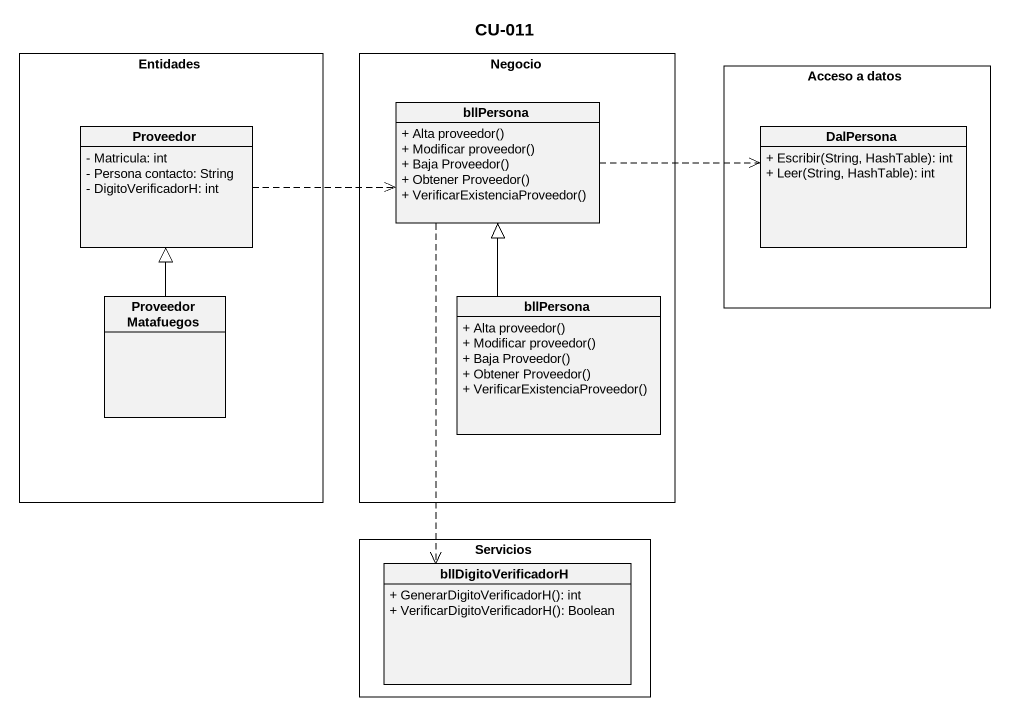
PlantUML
@startuml
title CU-011
hide circle
hide empty members
skinparam classAttributeIconSize 0
rectangle Entidades {
  class Proveedor {
    - Matricula: int
    - Persona contacto: String
    - DigitoVerificadorH: int
  }
  class "Proveedor Matafuegos" as Proveedor_Matafuegos
}
rectangle Negocio {
  class bllPersona {
    + Alta proveedor()
    + Modificar proveedor()
    + Baja Proveedor()
    + Obtener Proveedor()
    + VerificarExistenciaProveedor()
  }
  class "bllPersona" as bllPersona_2 {
    + Alta proveedor()
    + Modificar proveedor()
    + Baja Proveedor()
    + Obtener Proveedor()
    + VerificarExistenciaProveedor()
  }
}
rectangle "Acceso a datos" as Acceso_a_datos {
  class DalPersona {
    + Escribir(String, HashTable): int
    + Leer(String, HashTable): int
  }
}
rectangle Servicios {
  class bllDigitoVerificadorH {
    + GenerarDigitoVerificadorH(): int
    + VerificarDigitoVerificadorH(): Boolean
  }
}
bllPersona .right.> DalPersona
bllPersona ..> bllDigitoVerificadorH
Proveedor .right.> bllPersona
Proveedor_Matafuegos -up-|> Proveedor
bllPersona_2 -up-|> bllPersona
@enduml
